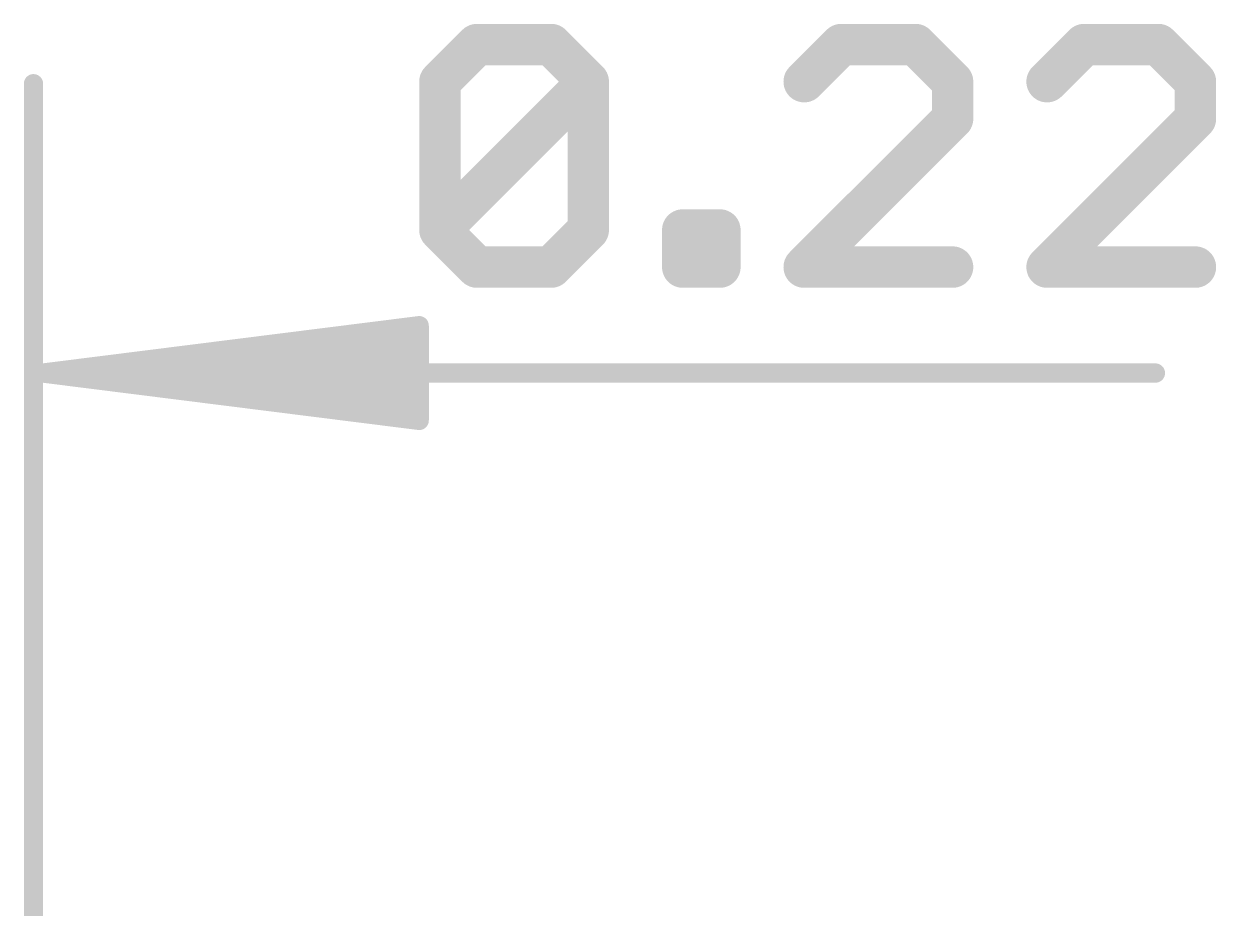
# Model space of a CAD drawing. Extents: x -10 to 102, y -14 to 18.
# Drawn here: x 8.57 to 16.61, y 12.32 to 18.28 of the extents above; entities that cross this region are included whole.
import ezdxf

# ---------------------------------------------------------------- set-up
doc = ezdxf.new("R2010")
doc.units = 0
doc.layers.add('47', color=253, linetype='CONTINUOUS')

msp = doc.modelspace()

# ---------------------------------------------------------------- linework, layer by layer
at = {"layer": '47'}
for points, const_width in [([(11.3757, 17.8899), (11.6257, 18.1399)], 0.2794), ([(11.6257, 18.1399), (12.1256, 18.1399)], 0.2794), ([(12.1256, 18.1399), (12.3756, 17.8899)], 0.2794), ([(14.0814, 18.1399), (13.8314, 17.8899)], 0.2794), ([(14.5814, 18.1399), (14.0814, 18.1399)], 0.2794), ([(14.8314, 17.8899), (14.5814, 18.1399)], 0.2794), ([(15.7186, 18.1399), (15.4686, 17.8899)], 0.2794), ([(16.2185, 18.1399), (15.7186, 18.1399)], 0.2794), ([(16.4685, 17.8899), (16.2185, 18.1399)], 0.2794), ([(11.3757, 16.89), (11.3757, 17.8899)], 0.2794), ([(11.3757, 16.89), (12.3756, 17.8899)], 0.2794), ([(12.3756, 17.8899), (12.3756, 16.89)], 0.2794), ([(14.8314, 17.6399), (14.8314, 17.8899)], 0.2794), ([(16.4685, 17.6399), (16.4685, 17.8899)], 0.2794), ([(8.636, 10.033), (8.636, 17.8758)], 0.13), ([(13.8314, 16.64), (14.8314, 17.6399)], 0.2794), ([(15.4686, 16.64), (16.4685, 17.6399)], 0.2794), ([(11.6257, 16.64), (11.3757, 16.89)], 0.2794), ([(12.3756, 16.89), (12.1256, 16.64)], 0.2794), ([(13.0129, 16.64), (13.0129, 16.89)], 0.2794), ([(13.0129, 16.89), (13.2628, 16.89)], 0.2794), ([(13.2628, 16.89), (13.2628, 16.64)], 0.2794), ([(12.1256, 16.64), (11.6257, 16.64)], 0.2794), ([(13.2628, 16.64), (13.0129, 16.64)], 0.2794), ([(14.8314, 16.64), (13.8314, 16.64)], 0.2794), ([(16.4685, 16.64), (15.4686, 16.64)], 0.2794), ([(8.701, 15.9258), (11.236, 16.245)], 0.13), ([(8.701, 15.9258), (11.236, 16.1858)], 0.13), ([(11.236, 16.245), (11.236, 15.6066)], 0.13), ([(8.701, 15.9258), (11.236, 16.0558)], 0.13), ([(8.701, 15.9258), (16.1988, 15.9258)], 0.13), ([(11.236, 15.6066), (8.701, 15.9258)], 0.13), ([(11.236, 15.7958), (8.701, 15.9258)], 0.13), ([(11.236, 15.6658), (8.701, 15.9258)], 0.13)]:
    msp.add_lwpolyline(points, dxfattribs=dict(at, const_width=const_width))
for points, const_width in [([(11.6257, 18.2097, 1), (11.6257, 18.07)], 0.1397), ([(11.6751, 18.0905, 1), (11.5763, 18.1893)], 0.1397), ([(12.175, 18.1893, 1), (12.0762, 18.0905)], 0.1397), ([(12.1256, 18.07, 1), (12.1256, 18.2097)], 0.1397), ([(14.0814, 18.2097, 1), (14.0814, 18.07)], 0.1397), ([(14.1308, 18.0905, 1), (14.032, 18.1893)], 0.1397), ([(14.6308, 18.1893, 1), (14.532, 18.0905)], 0.1397), ([(14.5814, 18.07, 1), (14.5814, 18.2097)], 0.1397), ([(15.7186, 18.2097, 1), (15.7186, 18.07)], 0.1397), ([(15.768, 18.0905, 1), (15.6692, 18.1893)], 0.1397), ([(16.2679, 18.1893, 1), (16.1691, 18.0905)], 0.1397), ([(16.2185, 18.07, 1), (16.2185, 18.2097)], 0.1397), ([(11.4456, 17.8899, 1), (11.3058, 17.8899)], 0.1397), ([(11.3263, 17.9393, 1), (11.4251, 17.8405)], 0.1397), ([(12.4455, 17.8899, 1), (12.3058, 17.8899)], 0.1397), ([(12.425, 17.8405, 1), (12.3262, 17.9393)], 0.1397), ([(12.3262, 17.8405, 1), (12.425, 17.9393)], 0.1397), ([(13.782, 17.9393, 1), (13.8808, 17.8405)], 0.1397), ([(14.9012, 17.8899, 1), (14.7615, 17.8899)], 0.1397), ([(14.782, 17.8405, 1), (14.8807, 17.9393)], 0.1397), ([(15.4192, 17.9393, 1), (15.518, 17.8405)], 0.1397), ([(16.5384, 17.8899, 1), (16.3987, 17.8899)], 0.1397), ([(16.4191, 17.8405, 1), (16.5179, 17.9393)], 0.1397), ([(8.6685, 17.8758, 1), (8.6035, 17.8758)], 0.065), ([(14.8807, 17.5905, 1), (14.782, 17.6893)], 0.1397), ([(16.5179, 17.5905, 1), (16.4191, 17.6893)], 0.1397), ([(14.7615, 17.6399, 1), (14.9012, 17.6399)], 0.1397), ([(16.3987, 17.6399, 1), (16.5384, 17.6399)], 0.1397), ([(11.3058, 16.89, 1), (11.4456, 16.89)], 0.1397), ([(11.4251, 16.9394, 1), (11.3263, 16.8406)], 0.1397), ([(11.3263, 16.9394, 1), (11.4251, 16.8406)], 0.1397), ([(12.3058, 16.89, 1), (12.4455, 16.89)], 0.1397), ([(12.425, 16.8406, 1), (12.3262, 16.9394)], 0.1397), ([(13.0827, 16.89, 1), (12.943, 16.89)], 0.1397), ([(13.0129, 16.9598, 1), (13.0129, 16.8201)], 0.1397), ([(13.3327, 16.89, 1), (13.193, 16.89)], 0.1397), ([(13.2628, 16.8201, 1), (13.2628, 16.9598)], 0.1397), ([(11.6257, 16.7098, 1), (11.6257, 16.5702)], 0.1397), ([(11.5763, 16.5906, 1), (11.6751, 16.6894)], 0.1397), ([(12.0762, 16.6894, 1), (12.175, 16.5906)], 0.1397), ([(12.1256, 16.5702, 1), (12.1256, 16.7098)], 0.1397), ([(13.0129, 16.7098, 1), (13.0129, 16.5702)], 0.1397), ([(13.2628, 16.5702, 1), (13.2628, 16.7098)], 0.1397), ([(13.8314, 16.7098, 1), (13.8314, 16.5702)], 0.1397), ([(13.782, 16.6894, 1), (13.8808, 16.5906)], 0.1397), ([(14.8314, 16.5702, 1), (14.8314, 16.7098)], 0.1397), ([(15.4686, 16.7098, 1), (15.4686, 16.5702)], 0.1397), ([(15.4192, 16.6894, 1), (15.518, 16.5906)], 0.1397), ([(16.4685, 16.5702, 1), (16.4685, 16.7098)], 0.1397), ([(12.943, 16.64, 1), (13.0827, 16.64)], 0.1397), ([(13.193, 16.64, 1), (13.3327, 16.64)], 0.1397), ([(11.2685, 16.245, 1), (11.2035, 16.245)], 0.065), ([(11.2401, 16.2128, 1), (11.2319, 16.2773)], 0.065), ([(11.2393, 16.1535, 1), (11.2327, 16.2181)], 0.065), ([(11.2377, 16.0233, 1), (11.2343, 16.0883)], 0.065), ([(8.701, 15.9583, 1), (8.701, 15.8933)], 0.065), ([(8.7051, 15.958, 1), (8.6969, 15.8936)], 0.065), ([(8.6993, 15.9583, 1), (8.7027, 15.8933)], 0.065), ([(8.7027, 15.9583, 1), (8.6993, 15.8933)], 0.065), ([(8.7043, 15.9581, 1), (8.6977, 15.8935)], 0.065), ([(8.6977, 15.9581, 1), (8.7043, 15.8935)], 0.065), ([(8.6969, 15.958, 1), (8.7051, 15.8936)], 0.065), ([(16.1988, 15.8933, 1), (16.1988, 15.9583)], 0.065), ([(11.2343, 15.7633, 1), (11.2377, 15.8283)], 0.065), ([(11.2327, 15.6335, 1), (11.2393, 15.6981)], 0.065), ([(11.2035, 15.6066, 1), (11.2685, 15.6066)], 0.065), ([(11.2319, 15.5743, 1), (11.2401, 15.6388)], 0.065)]:
    msp.add_lwpolyline(points, format="xyb", dxfattribs=dict(at, const_width=const_width))

doc.saveas('drawing.dxf')
